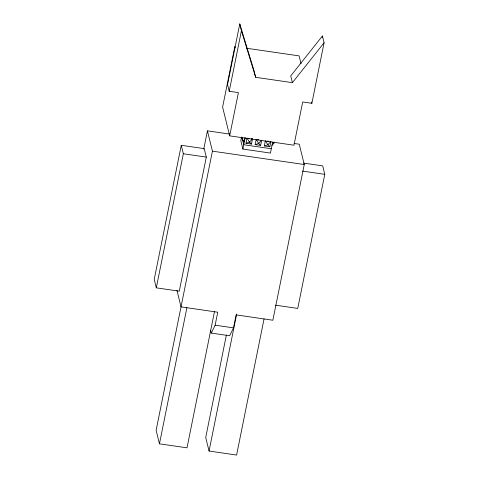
<?xml version="1.0" encoding="UTF-8"?>
<svg xmlns="http://www.w3.org/2000/svg" width="479" height="479" viewBox="0 0 479 479"><rect width="100%" height="100%" fill="white"/><g stroke="black" fill="none" stroke-linecap="round" stroke-linejoin="round"><path stroke-width="0.72" d="M181.26 145.293L154.226 279.377L156.304 287.837L179.266 291.178L206.299 157.094L204.222 148.634L181.26 145.293L183.343 153.753L156.304 287.837M203.743 149.125L207.431 130.845L229.645 134.078M207.431 130.845L212.419 151.16L156.13 430.28L159.453 443.823L187.008 447.835L214.472 311.625M239.763 23.95L227.555 84.502L229.219 91.273L238.404 92.609L229.681 135.862L293.968 145.215L302.692 101.967L311.877 103.302L324.085 42.751L322.421 35.979L290.741 75.892L292.406 82.657L255.666 77.317L241.428 30.722L239.763 23.95L254.002 70.545L255.666 77.317M229.219 91.273L241.428 30.722M159.453 443.823L186.918 307.614M241.548 137L240.817 140.604L242.895 149.065L270.449 153.076L272.629 142.263M242.781 137.425L241.368 137.898L243.847 141.91L244.631 138.018M242.895 149.065L245.224 137.533M251.463 144.077L245.955 143.275L247.002 138.09L249.481 142.101L251.463 144.077L252.511 138.892L251.134 138.688M294.082 143.455L299.267 144.209L304.255 164.525L272.862 320.229L236.123 314.889L233.507 327.858L229.645 335.761L211.275 333.085L215.143 325.187L217.759 312.212L181.02 306.865L176.925 290.184M255.139 144.616L256.187 139.425L258.666 143.437L260.648 145.418L261.696 140.227L258.666 143.437L255.139 144.616L260.648 145.418M264.324 145.951L265.372 140.76L267.851 144.772L269.833 146.754L270.88 141.562L267.851 144.772L264.324 145.951L269.833 146.754M226.393 334.977L205.719 437.501L209.048 451.038L236.596 455.05L264.067 318.84M209.048 451.038L236.662 314.098M322.127 37.434L322.421 35.979M303.441 163.07L322.696 165.872L324.774 174.338L297.74 308.416L275.521 305.183M292.406 82.657L324.085 42.751M252.511 138.892L249.481 142.101L245.955 143.275M271.904 145.382L274.431 142.712L273.018 143.179M246.643 48.253L299.112 55.887L301.028 63.695M247.691 138.186L249.068 138.389M257.564 139.623L258.941 139.826M267.438 141.06L268.815 141.263M271.324 148.747L243.769 144.742L242.212 138.395M212.419 151.16L304.255 164.525M183.343 153.753L206.299 157.094M302.554 171.105L324.774 174.338M215.143 325.187L233.507 327.858M241.368 137.898L242.853 139.383M311.542 101.949L311.877 103.302M235.171 47.954L234.824 46.535L222.615 107.086L229.681 135.862M243.518 140.557L243.847 141.91M210.556 330.187L211.275 333.085"/></g></svg>
